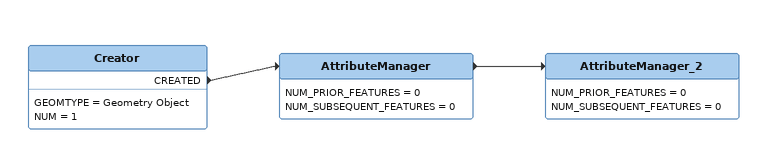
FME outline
Creator
    GEOMTYPE = Geometry Object
    NUM = 1
    CREATED -> AttributeManager
AttributeManager
    NUM_PRIOR_FEATURES = 0
    NUM_SUBSEQUENT_FEATURES = 0
    -> AttributeManager_2
AttributeManager_2
    NUM_PRIOR_FEATURES = 0
    NUM_SUBSEQUENT_FEATURES = 0
